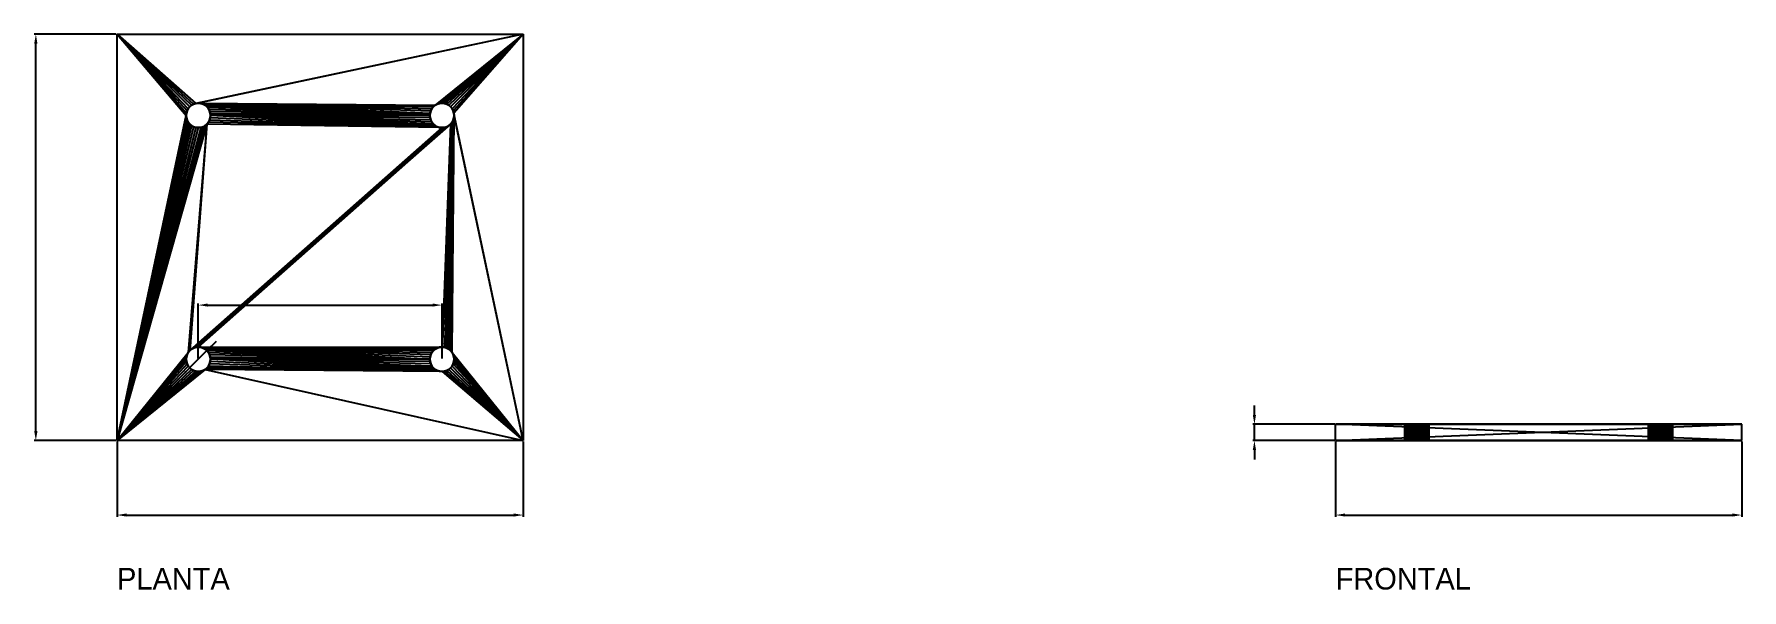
# Model space of a CAD drawing. Header units: millimetres. Extents: x -61 to 13940, y -87340 to 371.
# Drawn here: x 839 to 2100, y -11591 to -11181 of the extents above; entities that cross this region are included whole.
import ezdxf

# ---------------------------------------------------------------- set-up
doc = ezdxf.new("R2010")
doc.units = ezdxf.units.MM
for name, color, linetype in [('R18_COTAS_P', 1, 'Continuous'), ('R18_PIEZAS_P', 3, 'Continuous'), ('R18_TEXTOS', 7, 'Continuous')]:
    doc.layers.add(name, color=color, linetype=linetype)
doc.dimstyles.get("Standard").update_dxf_attribs({"dimtxt": 2.5, "dimasz": 2.5, "dimexe": 1.25, "dimexo": 0.625, "dimtad": 1, "dimcen": 2.5, "dimazin": 3, "dimtfac": 1, "dimtmove": 0, "dimatfit": 3, "dimarcsym": 0})

# ---------------------------------------------------------------- blocks, each defined once
blk = doc.blocks.new('*D65')
at = {"layer": 'Defpoints', "color": 0, "transparency": 16777216}
for p in [(900, -11481.2), (1200, -11481.2), (1200, -11536.2)]:
    blk.add_point(p, dxfattribs=at)
at = {"layer": 'R18_COTAS_P', "color": 0, "lineweight": -2, "transparency": 16777216}
for p, q in [((900, -11481.8), (900, -11537.4)), ((1200, -11481.8), (1200, -11537.4)), ((907, -11536.2), (1193, -11536.2))]:
    blk.add_line(p, q, dxfattribs=at)
at = {"layer": 'R18_COTAS_P', "color": 0, "transparency": 16777216}
for points in [[(907, -11535), (907, -11537.3), (900, -11536.2)], [(1193, -11535), (1193, -11537.3), (1200, -11536.2)]]:
    blk.add_solid(points, dxfattribs=at)
blk = doc.blocks.new('*D66')
at = {"layer": 'Defpoints', "color": 0, "transparency": 16777216}
for p in [(840, -11181.2), (900, -11181.2), (900, -11481.2)]:
    blk.add_point(p, dxfattribs=at)
at = {"layer": 'R18_COTAS_P', "color": 0, "lineweight": -2, "transparency": 16777216}
for p, q in [((899.4, -11181.2), (838.8, -11181.2)), ((840, -11474.2), (840, -11188.2)), ((899.4, -11481.2), (838.8, -11481.2))]:
    blk.add_line(p, q, dxfattribs=at)
at = {"layer": 'R18_COTAS_P', "color": 0, "transparency": 16777216}
for points in [[(838.8, -11188.2), (841.2, -11188.2), (840, -11181.2)], [(838.8, -11474.2), (841.2, -11474.2), (840, -11481.2)]]:
    blk.add_solid(points, dxfattribs=at)
blk = doc.blocks.new('*D67')
at = {"layer": 'Defpoints', "color": 0, "transparency": 16777216}
for p in [(1800, -11481.2), (2100, -11481.2), (2100, -11536.2)]:
    blk.add_point(p, dxfattribs=at)
at = {"layer": 'R18_COTAS_P', "color": 0, "lineweight": -2, "transparency": 16777216}
for p, q in [((1800, -11481.8), (1800, -11537.4)), ((2100, -11481.8), (2100, -11537.4)), ((1807, -11536.2), (2093, -11536.2))]:
    blk.add_line(p, q, dxfattribs=at)
at = {"layer": 'R18_COTAS_P', "color": 0, "transparency": 16777216}
for points in [[(1807, -11535), (1807, -11537.3), (1800, -11536.2)], [(2093, -11535), (2093, -11537.3), (2100, -11536.2)]]:
    blk.add_solid(points, dxfattribs=at)
blk = doc.blocks.new('*D68')
at = {"layer": 'Defpoints', "color": 0, "transparency": 16777216}
for p in [(1740, -11469.2), (1800, -11469.2), (1800, -11481.2)]:
    blk.add_point(p, dxfattribs=at)
at = {"layer": 'R18_COTAS_P', "color": 0, "lineweight": -2, "transparency": 16777216}
for p, q in [((1740, -11462.2), (1740, -11455.2)), ((1799.4, -11469.2), (1738.8, -11469.2)), ((1740, -11481.2), (1740, -11469.2)), ((1799.4, -11481.2), (1738.8, -11481.2)), ((1740, -11488.2), (1740, -11495.2))]:
    blk.add_line(p, q, dxfattribs=at)
at = {"layer": 'R18_COTAS_P', "color": 0, "transparency": 16777216}
for points in [[(1738.8, -11462.2), (1741.2, -11462.2), (1740, -11469.2)], [(1738.8, -11488.2), (1741.2, -11488.2), (1740, -11481.2)]]:
    blk.add_solid(points, dxfattribs=at)
blk = doc.blocks.new('*D69')
at = {"layer": 'Defpoints', "color": 0, "transparency": 16777216}
for p in [(966.4, -11414.8), (953.6, -11427.5)]:
    blk.add_point(p, dxfattribs=at)
at = {"layer": 'R18_COTAS_P', "color": 0, "lineweight": -2, "transparency": 16777216}
for p, q in [((969.9, -11411.3), (973.4, -11407.7)), ((966.4, -11414.8), (953.6, -11427.5)), ((946.6, -11434.6), (950.1, -11431.1))]:
    blk.add_line(p, q, dxfattribs=at)
at = {"layer": 'R18_COTAS_P', "color": 0, "transparency": 16777216}
for points in [[(969.3, -11410.7), (970.5, -11411.9), (966.4, -11414.8)], [(949.5, -11430.5), (950.7, -11431.7), (953.6, -11427.5)]]:
    blk.add_solid(points, dxfattribs=at)
blk = doc.blocks.new('*D70')
at = {"layer": 'Defpoints', "color": 0, "transparency": 16777216}
for p in [(1140, -11381.2), (960, -11421.2), (1140, -11421.2)]:
    blk.add_point(p, dxfattribs=at)
at = {"layer": 'R18_COTAS_P', "color": 0, "lineweight": -2, "transparency": 16777216}
for p, q in [((960, -11420.5), (960, -11379.9)), ((967, -11381.2), (1133, -11381.2)), ((1140, -11420.5), (1140, -11379.9))]:
    blk.add_line(p, q, dxfattribs=at)
at = {"layer": 'R18_COTAS_P', "color": 0, "transparency": 16777216}
for points in [[(967, -11380), (967, -11382.3), (960, -11381.2)], [(1133, -11380), (1133, -11382.3), (1140, -11381.2)]]:
    blk.add_solid(points, dxfattribs=at)

msp = doc.modelspace()

# ---------------------------------------------------------------- linework, layer by layer
at = {"layer": 'R18_PIEZAS_P'}
for p, q in [((900, -11481.168), (900, -11181.168)), ((900, -11181.168), (951, -11241.168)), ((900, -11181.168), (951.173, -11239.412)), ((900, -11181.168), (951.685, -11237.724)), ((900, -11181.168), (952.517, -11236.168)), ((900, -11181.168), (953.636, -11234.804)), ((900, -11181.168), (955, -11233.685)), ((900, -11181.168), (956.556, -11232.853)), ((900, -11181.168), (958.244, -11232.341)), ((900, -11181.168), (1200, -11181.168)), ((1200, -11181.168), (958.244, -11232.341)), ((1200, -11181.168), (960, -11232.168)), ((1200, -11181.168), (1135, -11233.685)), ((1200, -11181.168), (1136.556, -11232.853)), ((1200, -11181.168), (1138.244, -11232.341)), ((1200, -11181.168), (1140, -11232.168)), ((1200, -11181.168), (1141.756, -11232.341)), ((1200, -11181.168), (1143.444, -11232.853)), ((1200, -11181.168), (1145, -11233.685)), ((1200, -11181.168), (1146.364, -11234.804)), ((1200, -11181.168), (1147.483, -11236.168)), ((1200, -11181.168), (1148.315, -11237.724)), ((1200, -11181.168), (1148.827, -11239.412)), ((1200, -11181.168), (1200, -11481.168)), ((951.685, -11237.724), (951.173, -11239.412)), ((952.517, -11236.168), (951.685, -11237.724)), ((953.636, -11234.804), (952.517, -11236.168)), ((955, -11233.685), (953.636, -11234.804)), ((956.556, -11232.853), (955, -11233.685)), ((958.244, -11232.341), (956.556, -11232.853)), ((960, -11232.168), (958.244, -11232.341)), ((961.756, -11232.341), (960, -11232.168)), ((960, -11232.168), (1131.173, -11239.412)), ((960, -11232.168), (1131.685, -11237.724)), ((960, -11232.168), (1132.517, -11236.168)), ((960, -11232.168), (1133.636, -11234.804)), ((960, -11232.168), (1135, -11233.685)), ((963.444, -11232.853), (961.756, -11232.341)), ((961.756, -11232.341), (1131.173, -11239.412)), ((965, -11233.685), (963.444, -11232.853)), ((963.444, -11232.853), (1131.173, -11239.412)), ((966.364, -11234.804), (965, -11233.685)), ((965, -11233.685), (1131.173, -11239.412)), ((967.483, -11236.168), (966.364, -11234.804)), ((966.364, -11234.804), (1131.173, -11239.412)), ((968.315, -11237.724), (967.483, -11236.168)), ((967.483, -11236.168), (1131.173, -11239.412)), ((968.827, -11239.412), (968.315, -11237.724)), ((968.315, -11237.724), (1131.173, -11239.412)), ((1131.685, -11237.724), (1131.173, -11239.412)), ((1132.517, -11236.168), (1131.685, -11237.724)), ((1133.636, -11234.804), (1132.517, -11236.168)), ((1135, -11233.685), (1133.636, -11234.804)), ((1136.556, -11232.853), (1135, -11233.685)), ((1138.244, -11232.341), (1136.556, -11232.853)), ((1140, -11232.168), (1138.244, -11232.341)), ((1141.756, -11232.341), (1140, -11232.168)), ((1143.444, -11232.853), (1141.756, -11232.341)), ((1145, -11233.685), (1143.444, -11232.853)), ((1146.364, -11234.804), (1145, -11233.685)), ((1147.483, -11236.168), (1146.364, -11234.804)), ((1148.315, -11237.724), (1147.483, -11236.168)), ((1148.827, -11239.412), (1148.315, -11237.724)), ((900, -11481.168), (951, -11241.168)), ((951.173, -11242.924), (900, -11481.168)), ((951.685, -11244.612), (900, -11481.168)), ((952.517, -11246.168), (900, -11481.168)), ((953.636, -11247.532), (900, -11481.168)), ((966.364, -11247.532), (900, -11481.168)), ((955, -11248.651), (900, -11481.168)), ((965, -11248.651), (900, -11481.168)), ((956.556, -11249.483), (900, -11481.168)), ((963.444, -11249.483), (900, -11481.168)), ((958.244, -11249.995), (900, -11481.168)), ((961.756, -11249.995), (900, -11481.168)), ((960, -11250.168), (900, -11481.168)), ((951.173, -11239.412), (951, -11241.168)), ((951, -11241.168), (951.173, -11242.924)), ((951.173, -11242.924), (951.685, -11244.612)), ((951.685, -11244.612), (952.517, -11246.168)), ((952.517, -11246.168), (953.636, -11247.532)), ((966.364, -11247.532), (952.517, -11416.168)), ((953.636, -11247.532), (955, -11248.651)), ((966.364, -11247.532), (953.636, -11414.804)), ((1146.364, -11247.532), (953.636, -11414.804)), ((1145, -11248.651), (953.636, -11414.804)), ((1143.444, -11249.483), (953.636, -11414.804)), ((1141.756, -11249.995), (953.636, -11414.804)), ((1140, -11250.168), (953.636, -11414.804)), ((1146.364, -11247.532), (955, -11413.685)), ((955, -11248.651), (956.556, -11249.483)), ((1146.364, -11247.532), (956.556, -11412.853)), ((956.556, -11249.483), (958.244, -11249.995)), ((1146.364, -11247.532), (958.244, -11412.341)), ((958.244, -11249.995), (960, -11250.168)), ((1146.364, -11247.532), (960, -11412.168)), ((960, -11250.168), (961.756, -11249.995)), ((961.756, -11249.995), (963.444, -11249.483)), ((963.444, -11249.483), (965, -11248.651)), ((965, -11248.651), (966.364, -11247.532)), ((966.364, -11247.532), (967.483, -11246.168)), ((1140, -11250.168), (966.364, -11247.532)), ((967.483, -11246.168), (968.315, -11244.612)), ((1140, -11250.168), (967.483, -11246.168)), ((968.315, -11244.612), (968.827, -11242.924)), ((1140, -11250.168), (968.315, -11244.612)), ((969, -11241.168), (968.827, -11239.412)), ((968.827, -11239.412), (1131.173, -11239.412)), ((968.827, -11242.924), (969, -11241.168)), ((1140, -11250.168), (968.827, -11242.924)), ((969, -11241.168), (1131.173, -11239.412)), ((1131, -11241.168), (969, -11241.168)), ((1131.173, -11242.924), (969, -11241.168)), ((1131.685, -11244.612), (969, -11241.168)), ((1132.517, -11246.168), (969, -11241.168)), ((1133.636, -11247.532), (969, -11241.168)), ((1135, -11248.651), (969, -11241.168)), ((1136.556, -11249.483), (969, -11241.168)), ((1138.244, -11249.995), (969, -11241.168)), ((1140, -11250.168), (969, -11241.168)), ((1131.173, -11239.412), (1131, -11241.168)), ((1131, -11241.168), (1131.173, -11242.924)), ((1131.173, -11242.924), (1131.685, -11244.612)), ((1131.685, -11244.612), (1132.517, -11246.168)), ((1132.517, -11246.168), (1133.636, -11247.532)), ((1133.636, -11247.532), (1135, -11248.651)), ((1135, -11248.651), (1136.556, -11249.483)), ((1136.556, -11249.483), (1138.244, -11249.995)), ((1138.244, -11249.995), (1140, -11250.168)), ((1149, -11241.168), (1140, -11412.168)), ((1148.827, -11242.924), (1140, -11412.168)), ((1148.315, -11244.612), (1140, -11412.168)), ((1147.483, -11246.168), (1140, -11412.168)), ((1146.364, -11247.532), (1140, -11412.168)), ((1140, -11250.168), (1141.756, -11249.995)), ((1149, -11241.168), (1141.756, -11412.341)), ((1141.756, -11249.995), (1143.444, -11249.483)), ((1143.444, -11412.853), (1149, -11241.168)), ((1143.444, -11249.483), (1145, -11248.651)), ((1145, -11413.685), (1149, -11241.168)), ((1145, -11248.651), (1146.364, -11247.532)), ((1146.364, -11414.804), (1149, -11241.168)), ((1146.364, -11247.532), (1147.483, -11246.168)), ((1147.483, -11416.168), (1149, -11241.168)), ((1147.483, -11246.168), (1148.315, -11244.612)), ((1148.315, -11244.612), (1148.827, -11242.924)), ((1200, -11481.168), (1148.827, -11239.412)), ((1149, -11241.168), (1148.827, -11239.412)), ((1148.827, -11242.924), (1149, -11241.168)), ((1200, -11481.168), (1149, -11241.168)), ((955, -11413.685), (953.636, -11414.804)), ((956.556, -11412.853), (955, -11413.685)), ((958.244, -11412.341), (956.556, -11412.853)), ((960, -11412.168), (958.244, -11412.341)), ((961.756, -11412.341), (960, -11412.168)), ((960, -11412.168), (1131, -11421.168)), ((960, -11412.168), (1131.173, -11419.412)), ((960, -11412.168), (1131.685, -11417.724)), ((960, -11412.168), (1132.517, -11416.168)), ((960, -11412.168), (1133.636, -11414.804)), ((960, -11412.168), (1135, -11413.685)), ((960, -11412.168), (1136.556, -11412.853)), ((960, -11412.168), (1138.244, -11412.341)), ((960, -11412.168), (1140, -11412.168)), ((963.444, -11412.853), (961.756, -11412.341)), ((961.756, -11412.341), (1131, -11421.168)), ((965, -11413.685), (963.444, -11412.853)), ((963.444, -11412.853), (1131, -11421.168)), ((966.364, -11414.804), (965, -11413.685)), ((965, -11413.685), (1131, -11421.168)), ((1135, -11413.685), (1133.636, -11414.804)), ((1136.556, -11412.853), (1135, -11413.685)), ((1138.244, -11412.341), (1136.556, -11412.853)), ((1140, -11412.168), (1138.244, -11412.341)), ((1141.756, -11412.341), (1140, -11412.168)), ((1143.444, -11412.853), (1141.756, -11412.341)), ((1145, -11413.685), (1143.444, -11412.853)), ((1146.364, -11414.804), (1145, -11413.685)), ((900, -11481.168), (952.517, -11416.168)), ((900, -11481.168), (951.685, -11417.724)), ((900, -11481.168), (951.173, -11419.412)), ((951, -11421.168), (900, -11481.168)), ((951.173, -11422.924), (900, -11481.168)), ((951.685, -11424.612), (900, -11481.168)), ((952.517, -11426.168), (900, -11481.168)), ((951.173, -11419.412), (951, -11421.168)), ((951, -11421.168), (951.173, -11422.924)), ((951.685, -11417.724), (951.173, -11419.412)), ((951.173, -11422.924), (951.685, -11424.612)), ((952.517, -11416.168), (951.685, -11417.724)), ((951.685, -11424.612), (952.517, -11426.168)), ((953.636, -11414.804), (952.517, -11416.168)), ((952.517, -11426.168), (953.636, -11427.532)), ((967.483, -11416.168), (966.364, -11414.804)), ((966.364, -11414.804), (1131, -11421.168)), ((966.364, -11427.532), (967.483, -11426.168)), ((968.315, -11417.724), (967.483, -11416.168)), ((967.483, -11416.168), (1131, -11421.168)), ((967.483, -11426.168), (968.315, -11424.612)), ((1140, -11430.168), (967.483, -11426.168)), ((968.827, -11419.412), (968.315, -11417.724)), ((968.315, -11417.724), (1131, -11421.168)), ((968.315, -11424.612), (968.827, -11422.924)), ((1140, -11430.168), (968.315, -11424.612)), ((969, -11421.168), (968.827, -11419.412)), ((968.827, -11419.412), (1131, -11421.168)), ((968.827, -11422.924), (969, -11421.168)), ((1140, -11430.168), (968.827, -11422.924)), ((1131, -11421.168), (969, -11421.168)), ((1131.173, -11422.924), (969, -11421.168)), ((1131.685, -11424.612), (969, -11421.168)), ((1132.517, -11426.168), (969, -11421.168)), ((1133.636, -11427.532), (969, -11421.168)), ((1135, -11428.651), (969, -11421.168)), ((1136.556, -11429.483), (969, -11421.168)), ((1138.244, -11429.995), (969, -11421.168)), ((1140, -11430.168), (969, -11421.168)), ((1131.173, -11419.412), (1131, -11421.168)), ((1131, -11421.168), (1131.173, -11422.924)), ((1131.685, -11417.724), (1131.173, -11419.412)), ((1131.173, -11422.924), (1131.685, -11424.612)), ((1132.517, -11416.168), (1131.685, -11417.724)), ((1131.685, -11424.612), (1132.517, -11426.168)), ((1133.636, -11414.804), (1132.517, -11416.168)), ((1132.517, -11426.168), (1133.636, -11427.532)), ((1147.483, -11416.168), (1146.364, -11414.804)), ((1146.364, -11427.532), (1147.483, -11426.168)), ((1148.315, -11417.724), (1147.483, -11416.168)), ((1147.483, -11416.168), (1200, -11481.168)), ((1147.483, -11426.168), (1148.315, -11424.612)), ((1147.483, -11426.168), (1200, -11481.168)), ((1148.827, -11419.412), (1148.315, -11417.724)), ((1148.315, -11417.724), (1200, -11481.168)), ((1148.315, -11424.612), (1148.827, -11422.924)), ((1148.315, -11424.612), (1200, -11481.168)), ((1149, -11421.168), (1148.827, -11419.412)), ((1148.827, -11419.412), (1200, -11481.168)), ((1148.827, -11422.924), (1149, -11421.168)), ((1148.827, -11422.924), (1200, -11481.168)), ((1149, -11421.168), (1200, -11481.168)), ((953.636, -11427.532), (900, -11481.168)), ((955, -11428.651), (900, -11481.168)), ((965, -11428.651), (900, -11481.168)), ((956.556, -11429.483), (900, -11481.168)), ((963.444, -11429.483), (900, -11481.168)), ((958.244, -11429.995), (900, -11481.168)), ((961.756, -11429.995), (900, -11481.168)), ((960, -11430.168), (900, -11481.168)), ((953.636, -11427.532), (955, -11428.651)), ((955, -11428.651), (956.556, -11429.483)), ((956.556, -11429.483), (958.244, -11429.995)), ((958.244, -11429.995), (960, -11430.168)), ((960, -11430.168), (961.756, -11429.995)), ((961.756, -11429.995), (963.444, -11429.483)), ((963.444, -11429.483), (965, -11428.651)), ((965, -11428.651), (966.364, -11427.532)), ((965, -11428.651), (1200, -11481.168)), ((1140, -11430.168), (965, -11428.651)), ((1140, -11430.168), (966.364, -11427.532)), ((1133.636, -11427.532), (1135, -11428.651)), ((1135, -11428.651), (1136.556, -11429.483)), ((1136.556, -11429.483), (1138.244, -11429.995)), ((1138.244, -11429.995), (1140, -11430.168)), ((1140, -11430.168), (1141.756, -11429.995)), ((1140, -11430.168), (1200, -11481.168)), ((1141.756, -11429.995), (1143.444, -11429.483)), ((1141.756, -11429.995), (1200, -11481.168)), ((1143.444, -11429.483), (1145, -11428.651)), ((1143.444, -11429.483), (1200, -11481.168)), ((1145, -11428.651), (1146.364, -11427.532)), ((1145, -11428.651), (1200, -11481.168)), ((1146.364, -11427.532), (1200, -11481.168)), ((2040, -11469.168), (1800, -11469.168)), ((1800, -11469.168), (2038.244, -11469.168)), ((1800, -11469.168), (1860, -11469.168)), ((1861.756, -11469.168), (1800, -11469.168)), ((1800, -11469.168), (1858.244, -11469.168)), ((2100, -11469.168), (1800, -11469.168)), ((1800, -11469.168), (2036.556, -11469.168)), ((1863.444, -11469.168), (1800, -11469.168)), ((1800, -11469.168), (1856.556, -11469.168)), ((1800, -11469.168), (2035, -11469.168)), ((1865, -11469.168), (1800, -11469.168)), ((1800, -11469.168), (1855, -11469.168)), ((1800, -11469.168), (2033.636, -11469.168)), ((1800, -11469.168), (1853.636, -11469.168)), ((1800, -11469.168), (2032.517, -11469.168)), ((1800, -11469.168), (1852.517, -11469.168)), ((1800, -11469.168), (2031.685, -11469.168)), ((1800, -11469.168), (1851.685, -11469.168)), ((1800, -11469.168), (2031.173, -11469.168)), ((1800, -11469.168), (1851.173, -11469.168)), ((1800, -11469.168), (2031, -11469.168)), ((1800, -11469.168), (1851, -11469.168)), ((2041.756, -11469.168), (1800, -11469.168)), ((1800, -11481.168), (1800, -11469.168)), ((2100, -11481.168), (1800, -11469.168)), ((1800, -11481.168), (2100, -11469.168)), ((1851, -11469.168), (1851.173, -11469.168)), ((1860, -11469.168), (1851, -11469.168)), ((1858.244, -11469.168), (1851, -11469.168)), ((1856.556, -11469.168), (1851, -11469.168)), ((1855, -11469.168), (1851, -11469.168)), ((1853.636, -11469.168), (1851, -11469.168)), ((1852.517, -11469.168), (1851, -11469.168)), ((1851, -11481.168), (1851.173, -11469.168)), ((1851, -11481.168), (1851, -11469.168)), ((1851.173, -11481.168), (1851, -11469.168)), ((1851.173, -11469.168), (1851.685, -11469.168)), ((1860, -11469.168), (1851.173, -11469.168)), ((1851.173, -11481.168), (1851.685, -11469.168)), ((1851.173, -11481.168), (1851.173, -11469.168)), ((1851.685, -11481.168), (1851.173, -11469.168)), ((1851.685, -11469.168), (1852.517, -11469.168)), ((1860, -11469.168), (1851.685, -11469.168)), ((1851.685, -11481.168), (1852.517, -11469.168)), ((1851.685, -11481.168), (1851.685, -11469.168)), ((1852.517, -11481.168), (1851.685, -11469.168)), ((1852.517, -11469.168), (1853.636, -11469.168)), ((1860, -11469.168), (1852.517, -11469.168)), ((1852.517, -11481.168), (1853.636, -11469.168)), ((1852.517, -11481.168), (1852.517, -11469.168)), ((1853.636, -11481.168), (1852.517, -11469.168)), ((1853.636, -11469.168), (1855, -11469.168)), ((1860, -11469.168), (1853.636, -11469.168)), ((1853.636, -11481.168), (1855, -11469.168)), ((1853.636, -11481.168), (1853.636, -11469.168)), ((1855, -11481.168), (1853.636, -11469.168)), ((1855, -11469.168), (1856.556, -11469.168)), ((1860, -11469.168), (1855, -11469.168)), ((1855, -11481.168), (1856.556, -11469.168)), ((1855, -11481.168), (1855, -11469.168)), ((1856.556, -11481.168), (1855, -11469.168)), ((1856.556, -11469.168), (1858.244, -11469.168)), ((1860, -11469.168), (1856.556, -11469.168)), ((1856.556, -11481.168), (1858.244, -11469.168)), ((1856.556, -11481.168), (1856.556, -11469.168)), ((1858.244, -11481.168), (1856.556, -11469.168)), ((1858.244, -11469.168), (1860, -11469.168)), ((1858.244, -11481.168), (1860, -11469.168)), ((1858.244, -11481.168), (1858.244, -11469.168)), ((1860, -11481.168), (1858.244, -11469.168)), ((1860, -11469.168), (1861.756, -11469.168)), ((1860, -11469.168), (1863.444, -11469.168)), ((1860, -11469.168), (1865, -11469.168)), ((1860, -11469.168), (1866.364, -11469.168)), ((1860, -11469.168), (1867.483, -11469.168)), ((1860, -11469.168), (1868.315, -11469.168)), ((1860, -11469.168), (1868.827, -11469.168)), ((1860, -11469.168), (1869, -11469.168)), ((1860, -11469.168), (1860, -11481.168)), ((1861.756, -11481.168), (1860, -11469.168)), ((1860, -11481.168), (1861.756, -11469.168)), ((1861.756, -11469.168), (1863.444, -11469.168)), ((1861.756, -11469.168), (1869, -11469.168)), ((1861.756, -11481.168), (1861.756, -11469.168)), ((1863.444, -11481.168), (1861.756, -11469.168)), ((1861.756, -11481.168), (1863.444, -11469.168)), ((1863.444, -11469.168), (1865, -11469.168)), ((1863.444, -11469.168), (1869, -11469.168)), ((1863.444, -11481.168), (1863.444, -11469.168)), ((1865, -11481.168), (1863.444, -11469.168)), ((1863.444, -11481.168), (1865, -11469.168)), ((1866.364, -11469.168), (1865, -11469.168)), ((1865, -11469.168), (1869, -11469.168)), ((1865, -11469.168), (2033.636, -11469.168)), ((2040, -11469.168), (1865, -11469.168)), ((1865, -11481.168), (1865, -11469.168)), ((1866.364, -11481.168), (1865, -11469.168)), ((1865, -11481.168), (1866.364, -11469.168)), ((1867.483, -11469.168), (1866.364, -11469.168)), ((1866.364, -11469.168), (1869, -11469.168)), ((1866.364, -11469.168), (2033.636, -11469.168)), ((1866.364, -11469.168), (2031, -11469.168)), ((1866.364, -11469.168), (2031.173, -11469.168)), ((1866.364, -11469.168), (2031.685, -11469.168)), ((1866.364, -11469.168), (2032.517, -11469.168)), ((2040, -11469.168), (1866.364, -11469.168)), ((1866.364, -11481.168), (1866.364, -11469.168)), ((1867.483, -11481.168), (1866.364, -11469.168)), ((1866.364, -11481.168), (1867.483, -11469.168)), ((1868.315, -11469.168), (1867.483, -11469.168)), ((1867.483, -11469.168), (1869, -11469.168)), ((1867.483, -11469.168), (2033.636, -11469.168)), ((2040, -11469.168), (1867.483, -11469.168)), ((1867.483, -11481.168), (1867.483, -11469.168)), ((1868.315, -11481.168), (1867.483, -11469.168)), ((1867.483, -11481.168), (1868.315, -11469.168)), ((1868.827, -11469.168), (1868.315, -11469.168)), ((1868.315, -11469.168), (1869, -11469.168)), ((1868.315, -11469.168), (2033.636, -11469.168)), ((2040, -11469.168), (1868.315, -11469.168)), ((1868.315, -11481.168), (1868.315, -11469.168)), ((1868.827, -11481.168), (1868.315, -11469.168)), ((1868.315, -11481.168), (1868.827, -11469.168)), ((1869, -11469.168), (1868.827, -11469.168)), ((1868.827, -11469.168), (2033.636, -11469.168)), ((1868.827, -11469.168), (2040, -11469.168)), ((1868.827, -11481.168), (1868.827, -11469.168)), ((1869, -11481.168), (1868.827, -11469.168)), ((1868.827, -11481.168), (1869, -11469.168)), ((1869, -11469.168), (2033.636, -11469.168)), ((1869, -11469.168), (2035, -11469.168)), ((1869, -11469.168), (2036.556, -11469.168)), ((1869, -11469.168), (2038.244, -11469.168)), ((1869, -11469.168), (2040, -11469.168)), ((1869, -11481.168), (1869, -11469.168)), ((2031, -11469.168), (2031.173, -11469.168)), ((2040, -11469.168), (2031, -11469.168)), ((2038.244, -11469.168), (2031, -11469.168)), ((2036.556, -11469.168), (2031, -11469.168)), ((2035, -11469.168), (2031, -11469.168)), ((2033.636, -11469.168), (2031, -11469.168)), ((2031, -11481.168), (2031.173, -11469.168)), ((2031, -11481.168), (2031, -11469.168)), ((2031.173, -11481.168), (2031, -11469.168)), ((2031.173, -11469.168), (2031.685, -11469.168)), ((2040, -11469.168), (2031.173, -11469.168)), ((2031.173, -11481.168), (2031.685, -11469.168)), ((2031.173, -11481.168), (2031.173, -11469.168)), ((2031.685, -11481.168), (2031.173, -11469.168)), ((2031.685, -11469.168), (2032.517, -11469.168)), ((2040, -11469.168), (2031.685, -11469.168)), ((2031.685, -11481.168), (2032.517, -11469.168)), ((2031.685, -11481.168), (2031.685, -11469.168)), ((2032.517, -11481.168), (2031.685, -11469.168)), ((2032.517, -11469.168), (2033.636, -11469.168)), ((2040, -11469.168), (2032.517, -11469.168)), ((2032.517, -11481.168), (2033.636, -11469.168)), ((2032.517, -11481.168), (2032.517, -11469.168)), ((2033.636, -11481.168), (2032.517, -11469.168)), ((2033.636, -11469.168), (2035, -11469.168)), ((2040, -11469.168), (2033.636, -11469.168)), ((2033.636, -11481.168), (2035, -11469.168)), ((2033.636, -11481.168), (2033.636, -11469.168)), ((2035, -11481.168), (2033.636, -11469.168)), ((2035, -11469.168), (2036.556, -11469.168)), ((2040, -11469.168), (2035, -11469.168)), ((2035, -11481.168), (2036.556, -11469.168)), ((2035, -11481.168), (2035, -11469.168)), ((2036.556, -11481.168), (2035, -11469.168)), ((2036.556, -11469.168), (2038.244, -11469.168)), ((2040, -11469.168), (2036.556, -11469.168)), ((2036.556, -11481.168), (2038.244, -11469.168)), ((2036.556, -11481.168), (2036.556, -11469.168)), ((2038.244, -11481.168), (2036.556, -11469.168)), ((2038.244, -11469.168), (2040, -11469.168)), ((2038.244, -11481.168), (2040, -11469.168)), ((2038.244, -11481.168), (2038.244, -11469.168)), ((2040, -11481.168), (2038.244, -11469.168)), ((2040, -11469.168), (2041.756, -11469.168)), ((2040, -11469.168), (2100, -11469.168)), ((2040, -11469.168), (2040, -11481.168)), ((2041.756, -11481.168), (2040, -11469.168)), ((2040, -11481.168), (2041.756, -11469.168)), ((2041.756, -11469.168), (2100, -11469.168)), ((2043.444, -11469.168), (2041.756, -11469.168)), ((2041.756, -11469.168), (2045, -11469.168)), ((2041.756, -11469.168), (2046.364, -11469.168)), ((2041.756, -11469.168), (2047.483, -11469.168)), ((2041.756, -11469.168), (2048.315, -11469.168)), ((2041.756, -11469.168), (2048.827, -11469.168)), ((2041.756, -11469.168), (2049, -11469.168)), ((2041.756, -11481.168), (2041.756, -11469.168)), ((2043.444, -11481.168), (2041.756, -11469.168)), ((2041.756, -11481.168), (2043.444, -11469.168)), ((2043.444, -11469.168), (2100, -11469.168)), ((2045, -11469.168), (2043.444, -11469.168)), ((2043.444, -11469.168), (2049, -11469.168)), ((2043.444, -11481.168), (2043.444, -11469.168)), ((2045, -11481.168), (2043.444, -11469.168)), ((2043.444, -11481.168), (2045, -11469.168)), ((2045, -11469.168), (2100, -11469.168)), ((2046.364, -11469.168), (2045, -11469.168)), ((2045, -11469.168), (2049, -11469.168)), ((2045, -11481.168), (2045, -11469.168)), ((2046.364, -11481.168), (2045, -11469.168)), ((2045, -11481.168), (2046.364, -11469.168)), ((2046.364, -11469.168), (2100, -11469.168)), ((2047.483, -11469.168), (2046.364, -11469.168)), ((2046.364, -11469.168), (2049, -11469.168)), ((2046.364, -11481.168), (2046.364, -11469.168)), ((2047.483, -11481.168), (2046.364, -11469.168)), ((2046.364, -11481.168), (2047.483, -11469.168)), ((2047.483, -11469.168), (2100, -11469.168)), ((2048.315, -11469.168), (2047.483, -11469.168)), ((2047.483, -11469.168), (2049, -11469.168)), ((2047.483, -11481.168), (2047.483, -11469.168)), ((2048.315, -11481.168), (2047.483, -11469.168)), ((2047.483, -11481.168), (2048.315, -11469.168)), ((2048.315, -11469.168), (2100, -11469.168)), ((2048.827, -11469.168), (2048.315, -11469.168)), ((2048.315, -11481.168), (2048.315, -11469.168)), ((2048.827, -11481.168), (2048.315, -11469.168)), ((2048.315, -11481.168), (2048.827, -11469.168)), ((2048.827, -11469.168), (2100, -11469.168)), ((2049, -11469.168), (2048.827, -11469.168)), ((2048.827, -11481.168), (2048.827, -11469.168)), ((2049, -11481.168), (2048.827, -11469.168)), ((2048.827, -11481.168), (2049, -11469.168)), ((2049, -11469.168), (2100, -11469.168)), ((2049, -11481.168), (2049, -11469.168)), ((2100, -11481.168), (2100, -11469.168)), ((1200, -11481.168), (900, -11481.168)), ((1800, -11481.168), (2040, -11481.168)), ((2038.244, -11481.168), (1800, -11481.168)), ((1860, -11481.168), (1800, -11481.168)), ((1800, -11481.168), (1861.756, -11481.168)), ((1858.244, -11481.168), (1800, -11481.168)), ((1800, -11481.168), (2100, -11481.168)), ((2036.556, -11481.168), (1800, -11481.168)), ((1800, -11481.168), (1863.444, -11481.168)), ((1856.556, -11481.168), (1800, -11481.168)), ((2035, -11481.168), (1800, -11481.168)), ((1800, -11481.168), (1865, -11481.168)), ((1855, -11481.168), (1800, -11481.168)), ((2033.636, -11481.168), (1800, -11481.168)), ((1853.636, -11481.168), (1800, -11481.168)), ((2032.517, -11481.168), (1800, -11481.168)), ((1852.517, -11481.168), (1800, -11481.168)), ((2031.685, -11481.168), (1800, -11481.168)), ((1851.685, -11481.168), (1800, -11481.168)), ((2031.173, -11481.168), (1800, -11481.168)), ((1851.173, -11481.168), (1800, -11481.168)), ((2031, -11481.168), (1800, -11481.168)), ((1851, -11481.168), (1800, -11481.168)), ((1800, -11481.168), (2041.756, -11481.168)), ((1851.173, -11481.168), (1851, -11481.168)), ((1851, -11481.168), (1860, -11481.168)), ((1851, -11481.168), (1858.244, -11481.168)), ((1851, -11481.168), (1856.556, -11481.168)), ((1851, -11481.168), (1855, -11481.168)), ((1851, -11481.168), (1853.636, -11481.168)), ((1851, -11481.168), (1852.517, -11481.168)), ((1851.685, -11481.168), (1851.173, -11481.168)), ((1851.173, -11481.168), (1860, -11481.168)), ((1852.517, -11481.168), (1851.685, -11481.168)), ((1851.685, -11481.168), (1860, -11481.168)), ((1853.636, -11481.168), (1852.517, -11481.168)), ((1852.517, -11481.168), (1860, -11481.168)), ((1855, -11481.168), (1853.636, -11481.168)), ((1853.636, -11481.168), (1860, -11481.168)), ((1856.556, -11481.168), (1855, -11481.168)), ((1855, -11481.168), (1860, -11481.168)), ((1858.244, -11481.168), (1856.556, -11481.168)), ((1856.556, -11481.168), (1860, -11481.168)), ((1860, -11481.168), (1858.244, -11481.168)), ((1861.756, -11481.168), (1860, -11481.168)), ((1863.444, -11481.168), (1860, -11481.168)), ((1865, -11481.168), (1860, -11481.168)), ((1866.364, -11481.168), (1860, -11481.168)), ((1867.483, -11481.168), (1860, -11481.168)), ((1868.315, -11481.168), (1860, -11481.168)), ((1868.827, -11481.168), (1860, -11481.168)), ((1869, -11481.168), (1860, -11481.168)), ((1863.444, -11481.168), (1861.756, -11481.168)), ((1869, -11481.168), (1861.756, -11481.168)), ((1865, -11481.168), (1863.444, -11481.168)), ((1869, -11481.168), (1863.444, -11481.168)), ((1865, -11481.168), (1866.364, -11481.168)), ((1869, -11481.168), (1865, -11481.168)), ((2033.636, -11481.168), (1865, -11481.168)), ((1865, -11481.168), (2040, -11481.168)), ((1866.364, -11481.168), (1867.483, -11481.168)), ((1869, -11481.168), (1866.364, -11481.168)), ((2033.636, -11481.168), (1866.364, -11481.168)), ((2031, -11481.168), (1866.364, -11481.168)), ((2031.173, -11481.168), (1866.364, -11481.168)), ((2031.685, -11481.168), (1866.364, -11481.168)), ((2032.517, -11481.168), (1866.364, -11481.168)), ((1866.364, -11481.168), (2040, -11481.168)), ((1867.483, -11481.168), (1868.315, -11481.168)), ((1869, -11481.168), (1867.483, -11481.168)), ((2033.636, -11481.168), (1867.483, -11481.168)), ((1867.483, -11481.168), (2040, -11481.168)), ((1868.315, -11481.168), (1868.827, -11481.168)), ((1869, -11481.168), (1868.315, -11481.168)), ((2033.636, -11481.168), (1868.315, -11481.168)), ((1868.315, -11481.168), (2040, -11481.168)), ((1868.827, -11481.168), (1869, -11481.168)), ((2033.636, -11481.168), (1868.827, -11481.168)), ((2040, -11481.168), (1868.827, -11481.168)), ((2033.636, -11481.168), (1869, -11481.168)), ((2035, -11481.168), (1869, -11481.168)), ((2036.556, -11481.168), (1869, -11481.168)), ((2038.244, -11481.168), (1869, -11481.168)), ((2040, -11481.168), (1869, -11481.168)), ((2031.173, -11481.168), (2031, -11481.168)), ((2031, -11481.168), (2040, -11481.168)), ((2031, -11481.168), (2038.244, -11481.168)), ((2031, -11481.168), (2036.556, -11481.168)), ((2031, -11481.168), (2035, -11481.168)), ((2031, -11481.168), (2033.636, -11481.168)), ((2031.685, -11481.168), (2031.173, -11481.168)), ((2031.173, -11481.168), (2040, -11481.168)), ((2032.517, -11481.168), (2031.685, -11481.168)), ((2031.685, -11481.168), (2040, -11481.168)), ((2033.636, -11481.168), (2032.517, -11481.168)), ((2032.517, -11481.168), (2040, -11481.168)), ((2035, -11481.168), (2033.636, -11481.168)), ((2033.636, -11481.168), (2040, -11481.168)), ((2036.556, -11481.168), (2035, -11481.168)), ((2035, -11481.168), (2040, -11481.168)), ((2038.244, -11481.168), (2036.556, -11481.168)), ((2036.556, -11481.168), (2040, -11481.168)), ((2040, -11481.168), (2038.244, -11481.168)), ((2041.756, -11481.168), (2040, -11481.168)), ((2100, -11481.168), (2040, -11481.168)), ((2100, -11481.168), (2041.756, -11481.168)), ((2041.756, -11481.168), (2043.444, -11481.168)), ((2045, -11481.168), (2041.756, -11481.168)), ((2046.364, -11481.168), (2041.756, -11481.168)), ((2047.483, -11481.168), (2041.756, -11481.168)), ((2048.315, -11481.168), (2041.756, -11481.168)), ((2048.827, -11481.168), (2041.756, -11481.168)), ((2049, -11481.168), (2041.756, -11481.168)), ((2100, -11481.168), (2043.444, -11481.168)), ((2043.444, -11481.168), (2045, -11481.168)), ((2049, -11481.168), (2043.444, -11481.168)), ((2100, -11481.168), (2045, -11481.168)), ((2045, -11481.168), (2046.364, -11481.168)), ((2049, -11481.168), (2045, -11481.168)), ((2100, -11481.168), (2046.364, -11481.168)), ((2046.364, -11481.168), (2047.483, -11481.168)), ((2049, -11481.168), (2046.364, -11481.168)), ((2100, -11481.168), (2047.483, -11481.168)), ((2047.483, -11481.168), (2048.315, -11481.168)), ((2049, -11481.168), (2047.483, -11481.168)), ((2100, -11481.168), (2048.315, -11481.168)), ((2048.315, -11481.168), (2048.827, -11481.168)), ((2100, -11481.168), (2048.827, -11481.168)), ((2048.827, -11481.168), (2049, -11481.168)), ((2100, -11481.168), (2049, -11481.168))]:
    msp.add_line(p, q, dxfattribs=at)
for centre in [(960, -11241.168), (1140, -11241.168), (960, -11421.168), (1140, -11421.168)]:
    msp.add_circle(centre, 9, dxfattribs=at)

# ---------------------------------------------------------------- texts
at = {"layer": 'R18_TEXTOS'}
for s, p in [('PLANTA', (900, -11591.168)), ('FRONTAL', (1800, -11591.168))]:
    msp.add_text(s, height=16, dxfattribs=at).set_placement(p)

# ---------------------------------------------------------------- dimensions: what is measured, and where the dimension line sits
at = {"layer": 'R18_COTAS_P'}
for base, p1, p2, picture, middle in [((840, -11181.168), (900, -11481.168), (900, -11181.168), '*D66', (840, -11331.168)), ((1740, -11469.168), (1800, -11481.168), (1800, -11469.168), '*D68', (1740, -11475.168))]:
    dim = msp.add_linear_dim(base=base, p1=p1, p2=p2, angle=90, dimstyle='Standard', override={"dimtxt": 16, "dimasz": 7, "dimtad": 1, "dimdec": 2}, dxfattribs=at)
    dim.commit()
    dim.dimension.update_dxf_attribs({"geometry": picture, "text_midpoint": middle})
for base, p1, p2, picture, middle in [((1140, -11381.168), (960, -11421.168), (1140, -11421.168), '*D70', (1050, -11381.168)), ((1200, -11536.168), (900, -11481.168), (1200, -11481.168), '*D65', (1050, -11536.168)), ((2100, -11536.168), (1800, -11481.168), (2100, -11481.168), '*D67', (1950, -11536.168))]:
    dim = msp.add_linear_dim(base=base, p1=p1, p2=p2, dimstyle='Standard', override={"dimtxt": 16, "dimasz": 7, "dimtad": 1, "dimdec": 2}, dxfattribs=at)
    dim.commit()
    dim.dimension.update_dxf_attribs({"geometry": picture, "text_midpoint": middle})
dim = msp.add_diameter_dim_2p(p1=(966.364, -11414.804), p2=(953.636, -11427.532), dimstyle='Standard', override={"dimtxt": 12, "dimasz": 5}, dxfattribs=at)
dim.commit()
dim.dimension.update_dxf_attribs({"geometry": '*D69', "text_midpoint": (946.565, -11434.603)})

doc.saveas('drawing.dxf')
